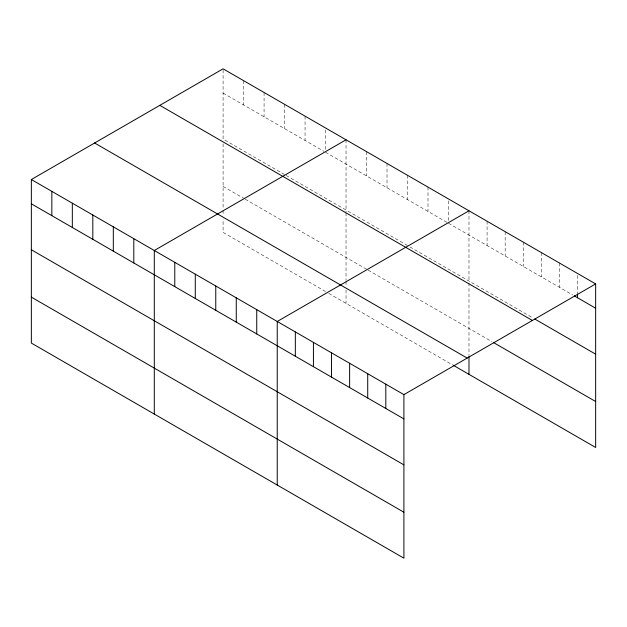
<?xml version="1.0" encoding="UTF-8"?>
<svg xmlns="http://www.w3.org/2000/svg" width="627" height="627" viewBox="0 0 627 627"><rect width="100%" height="100%" fill="white"/><g stroke="black" fill="none" stroke-linecap="round" stroke-linejoin="round"><path stroke-width="0.47" stroke-dasharray="3.13 2.35" d="M223.094 93.117L323.908 151.326M325.546 152.275L446.847 222.303M448.485 223.251L572.616 294.917M284.564 174.565L223.094 139.076L223.094 68.821M286.202 175.513L407.511 245.549M409.964 246.967L533.138 318.077M223.094 186.423L243.582 198.257M245.22 199.206L366.529 269.234M368.167 270.182L492.015 341.684M325.546 291.531L223.094 232.382L223.094 218.98M328.822 293.428L453.407 365.353M577.553 275.418L577.553 292.911M559.456 263.019L559.456 287.323M541.36 252.571L541.36 276.875M523.271 242.124L523.271 266.428M505.174 231.677L505.174 255.981M487.077 221.229L487.077 245.533M468.98 210.782L468.98 281.037M468.98 282.934L468.98 355.195M448.485 200.899L448.485 221.307M427.998 187.128L427.998 211.424M407.511 175.294L407.511 199.59M387.016 163.467L387.016 187.763M366.529 151.632L366.529 175.928M346.033 139.805L346.033 211.95M346.033 212.898L346.033 280.387M346.033 281.343L346.033 286.131M346.033 289.956L346.033 303.366M325.546 129.914L325.546 149.351M305.051 116.144L305.051 140.44M284.564 104.309L284.564 128.613M264.069 92.482L264.069 116.779M243.582 80.656L243.582 104.952M223.094 143.81L223.094 209.402M223.094 210.358L223.094 215.147"/><path stroke-width="0.94" d="M31.35 179.526L403.906 394.618L403.906 558.179L31.35 343.079L31.35 179.526L223.094 68.821L595.65 283.921L595.65 447.474L453.407 365.353M346.033 139.805L154.297 250.502L154.297 414.063M468.98 210.782L277.236 321.486L277.236 485.047M403.906 394.618L595.65 283.921M574.261 295.866L595.65 308.218M534.784 319.033L595.65 354.169M159.814 105.352L532.378 320.452M493.653 342.632L595.65 401.523M94.622 142.995L467.186 358.088M31.35 203.822L403.906 418.914M31.35 249.773L403.906 464.873M31.35 297.127L403.906 512.22M577.553 293.883L577.553 297.77M468.98 356.152L468.98 374.343M385.817 384.171L385.817 408.467M367.72 373.723L367.72 398.02M349.623 363.276L349.623 387.572M331.526 352.829L331.526 377.125M313.429 342.381L313.429 366.677M295.333 331.934L295.333 356.23M256.749 309.652L256.749 333.956M236.261 297.825L236.261 322.121M215.766 285.998L215.766 310.294M195.279 274.164L195.279 298.46M174.784 262.337L174.784 286.633M133.802 238.675L133.802 262.972M113.315 226.841L113.315 251.145M92.82 215.014L92.82 239.31M72.332 203.187L72.332 227.483M51.837 191.353L51.837 215.649"/></g></svg>
